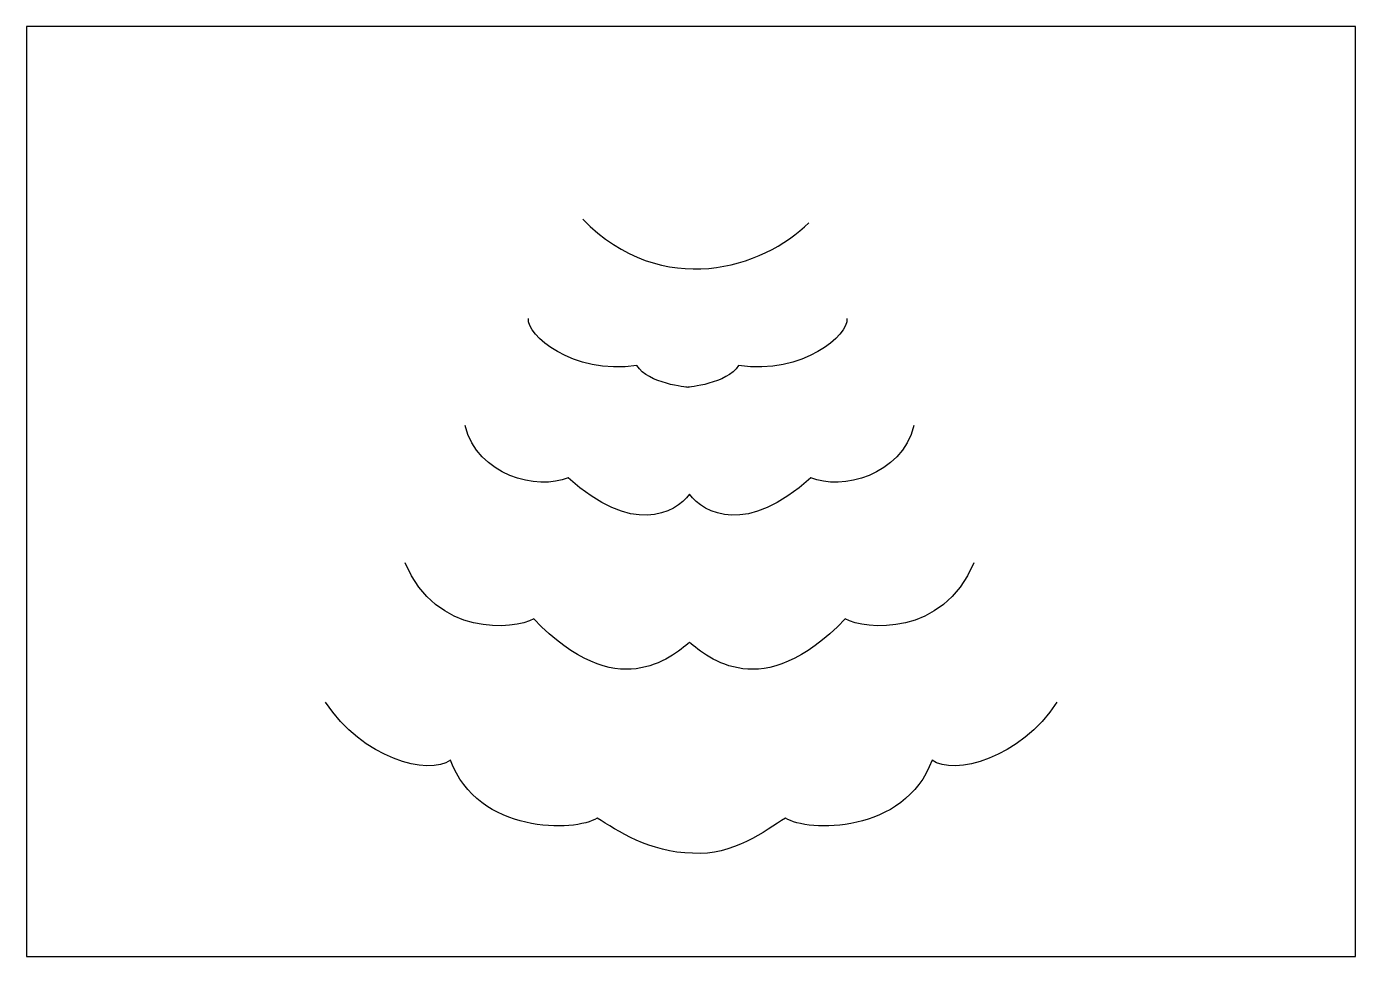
# Model space of a CAD drawing. Header units: centimetres. Extents: x -7.6 to 7.6, y -5.3 to 5.3.
import ezdxf

# ---------------------------------------------------------------- set-up
doc = ezdxf.new("R2010")
doc.units = ezdxf.units.CM
doc.header["$MEASUREMENT"] = 0
doc.layers.add('Camada 1', color=7, linetype='Continuous')

msp = doc.modelspace()

# ---------------------------------------------------------------- linework, layer by layer
at = {"layer": 'Camada 1', "lineweight": 25}
msp.add_lwpolyline([(-7.59732, -5.31812), (7.59732, -5.31812), (7.59732, 5.31812), (-7.59732, 5.31812), (-7.59732, -5.31812)], close=True, dxfattribs=at)
msp.add_open_spline([(-1.23844, 3.11621), (-0.32774, 2.1848), (0.83137, 2.55736), (1.34881, 3.07483)], degree=3, dxfattribs=at)
for points, knots in [([(1.78345, 1.97781), (1.80414, 1.79152), (1.28672, 1.33617), (0.54158, 1.43965), (0.54158, 1.43965), (0.41738, 1.23267), (-0.03796, 1.19129), (-0.03796, 1.19129), (-0.03796, 1.19129), (-0.03796, 1.19129), (-0.49331, 1.23267), (-0.6175, 1.43965), (-0.6175, 1.43965), (-1.36262, 1.33614), (-1.88007, 1.79152), (-1.85937, 1.97781)], [0, 0, 0, 0, 0.2, 0.2, 0.2, 0.2, 0.4, 0.4, 0.4, 0.4, 0.6, 0.6, 0.6, 0.6, 1, 1, 1, 1]), ([(2.54931, 0.75663), (2.4044, 0.17709), (1.72138, 0.01151), (1.36951, 0.1564), (1.36951, 0.1564), (0.64505, -0.50596), (0.14833, -0.25757), (-0.01725, -0.02989), (-0.01725, -0.02989), (-0.18283, -0.25756), (-0.67958, -0.50595), (-1.40401, 0.1564), (-1.40401, 0.1564), (-1.75588, 0.01151), (-2.43893, 0.17709), (-2.58381, 0.75663)], [0, 0, 0, 0, 0.2, 0.2, 0.2, 0.2, 0.4, 0.4, 0.4, 0.4, 0.6, 0.6, 0.6, 0.6, 1, 1, 1, 1]), ([(3.23234, -0.81642), (2.88047, -1.66504), (1.99044, -1.58223), (1.76276, -1.45806), (1.76276, -1.45806), (0.81066, -2.45157), (0.18971, -1.89272), (-0.01725, -1.72714), (-0.01725, -1.72714), (-0.22423, -1.89272), (-0.84518, -2.45157), (-1.79729, -1.45806), (-1.79729, -1.45806), (-2.02496, -1.58223), (-2.915, -1.66504), (-3.26684, -0.81642)], [0, 0, 0, 0, 0.2, 0.2, 0.2, 0.2, 0.4, 0.4, 0.4, 0.4, 0.6, 0.6, 0.6, 0.6, 1, 1, 1, 1]), ([(4.18444, -2.4102), (3.77047, -3.05184), (3.00464, -3.2588), (2.75625, -3.07253), (2.75625, -3.07253), (2.44579, -3.92115), (1.32808, -3.90044), (1.07972, -3.73486), (1.07972, -3.73486), (0.85205, -3.87977), (0.47861, -4.16936), (0.01871, -4.13838), (0.01871, -4.13838), (-0.47384, -4.1297), (-0.84518, -3.87978), (-1.07286, -3.73486), (-1.07286, -3.73486), (-1.32125, -3.90044), (-2.43893, -3.92115), (-2.74942, -3.07253), (-2.74942, -3.07253), (-2.99778, -3.2588), (-3.76365, -3.05184), (-4.17759, -2.4102)], [0, 0, 0, 0, 0.14285714, 0.14285714, 0.14285714, 0.14285714, 0.28571429, 0.28571429, 0.28571429, 0.28571429, 0.42857143, 0.42857143, 0.42857143, 0.42857143, 0.57142857, 0.57142857, 0.57142857, 0.57142857, 0.71428571, 0.71428571, 0.71428571, 0.71428571, 1, 1, 1, 1])]:
    msp.add_open_spline(points, degree=3, knots=knots, dxfattribs=at)

doc.saveas('drawing.dxf')
